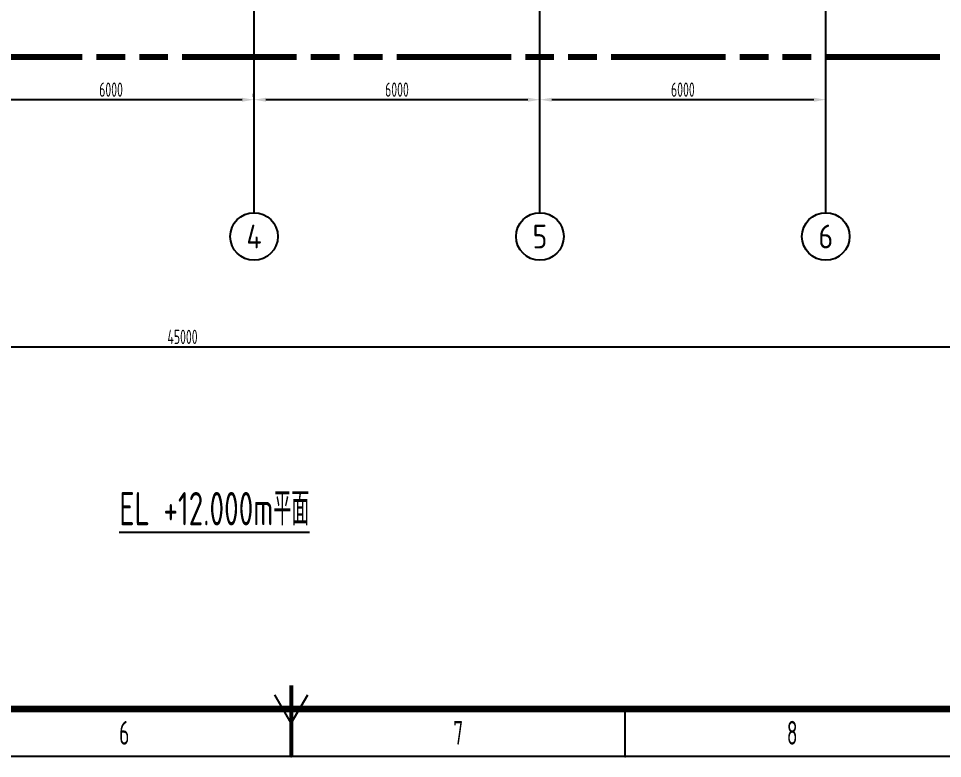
# Model space of a CAD drawing. Header units: millimetres. Extents: x 2250 to 7274, y 852 to 2251.
# Drawn here: x 4702.2 to 4896.1, y 1655.8 to 1811.2 of the extents above; entities that cross this region are included whole.
import ezdxf

# ---------------------------------------------------------------- set-up
doc = ezdxf.new("R2010")
doc.units = ezdxf.units.MM
doc.linetypes.add('ACAD_ISO09W100', pattern=[45, 24, -3, 6, -3, 6, -3])
for name, color, linetype, lineweight in [('05-图框与标题栏', 7, 'Continuous', 25), ('07-界区线-粗双点划线', 12, 'ACAD_ISO09W100', 80), ('14-文本', 7, 'Continuous', 25), ('9-文本', 7, 'Continuous', 15)]:
    doc.layers.add(name, color=color, linetype=linetype, lineweight=lineweight)
doc.layers.add('14-文本-尺寸标注', color=7, linetype='Continuous', lineweight=25, true_color=0x5bc6e1)
doc.styles.add('3-gbcbig', font='gbenor.shx', dxfattribs={"width": 0.7, "height": 3, "bigfont": 'gbcbig.shx'})
doc.styles.add('5-gbcbig', font='gbenor.shx', dxfattribs={"width": 0.7, "height": 5, "bigfont": 'gbcbig.shx'})
doc.styles.add('HGCAD', font='gbenor.shx', dxfattribs={"width": 0.75, "bigfont": 'gbcbig.shx'})
doc.styles.add('pray-6-cj', font='gbenor.shx', dxfattribs={"width": 0.7, "bigfont": 'gbcbig.shx'})
doc.styles.get("Standard").update_dxf_attribs({"font": 'arial.ttf'})
doc.dimstyles.new('ISO-25', dxfattribs={"dimtxt": 2.5, "dimasz": 2.5, "dimexe": 1.25, "dimexo": 0.625, "dimtad": 1, "dimtxsty": 'Standard', "dimcen": 2.5, "dimadec": 0, "dimazin": 0, "dimtfac": 1, "dimtmove": 0, "dimatfit": 3, "dimfxl": 0, "dimarcsym": 0})
doc.dimstyles.new('pray-6', dxfattribs={"dimtxt": 3, "dimasz": 2.5, "dimexe": 1.25, "dimexo": 0.625, "dimtad": 1, "dimdec": 0, "dimlfac": 100, "dimtxsty": 'pray-6-cj', "dimcen": 2.5, "dimadec": 0, "dimazin": 0, "dimtfac": 1, "dimtdec": 0, "dimtmove": 0, "dimatfit": 3, "dimfxl": 0, "dimarcsym": 0})

# ---------------------------------------------------------------- blocks, each defined once
blk = doc.blocks.new('*D107')
at = {"layer": '9-文本', "color": 0, "lineweight": -2, "transparency": 16777216}
for p, q in [((4691.63, 1794.73), (4691.63, 1795.36)), ((4749.13, 1794.11), (4694.13, 1794.11)), ((4751.63, 1794.73), (4751.63, 1795.36))]:
    blk.add_line(p, q, dxfattribs=at)
at = {"layer": '9-文本', "color": 0, "lineweight": 100, "transparency": 16777216}
for points in [[(4694.13, 1794.53), (4694.13, 1793.69), (4691.63, 1794.11)], [(4749.13, 1794.53), (4749.13, 1793.69), (4751.63, 1794.11)]]:
    blk.add_solid(points, dxfattribs=at)
at = {"layer": 'Defpoints', "color": 0, "lineweight": 100, "transparency": 16777216}
for p in [(4691.63, 1794.11), (4691.63, 1794.11), (4751.63, 1794.11)]:
    blk.add_point(p, dxfattribs=at)
at = {"layer": '9-文本', "color": 0, "transparency": 16777216, "insert": (4721.63, 1796.23), "char_height": 3, "attachment_point": 5, "style": 'pray-6-cj'}
blk.add_mtext('6000', dxfattribs=at)
blk = doc.blocks.new('*D108')
at = {"layer": '9-文本', "color": 0, "lineweight": -2, "transparency": 16777216}
for p, q in [((4751.63, 1794.73), (4751.63, 1795.36)), ((4809.13, 1794.11), (4754.13, 1794.11)), ((4811.63, 1794.73), (4811.63, 1795.36))]:
    blk.add_line(p, q, dxfattribs=at)
at = {"layer": '9-文本', "color": 0, "lineweight": 100, "transparency": 16777216}
for points in [[(4754.13, 1794.53), (4754.13, 1793.69), (4751.63, 1794.11)], [(4809.13, 1794.53), (4809.13, 1793.69), (4811.63, 1794.11)]]:
    blk.add_solid(points, dxfattribs=at)
at = {"layer": 'Defpoints', "color": 0, "lineweight": 100, "transparency": 16777216}
for p in [(4751.63, 1794.11), (4751.63, 1794.11), (4811.63, 1794.11)]:
    blk.add_point(p, dxfattribs=at)
at = {"layer": '9-文本', "color": 0, "transparency": 16777216, "insert": (4781.63, 1796.23), "char_height": 3, "attachment_point": 5, "style": 'pray-6-cj'}
blk.add_mtext('6000', dxfattribs=at)
blk = doc.blocks.new('*D109')
at = {"layer": '9-文本', "color": 0, "lineweight": -2, "transparency": 16777216}
for p, q in [((4811.63, 1794.73), (4811.63, 1795.36)), ((4869.13, 1794.11), (4814.13, 1794.11)), ((4871.63, 1794.73), (4871.63, 1795.36))]:
    blk.add_line(p, q, dxfattribs=at)
at = {"layer": '9-文本', "color": 0, "lineweight": 100, "transparency": 16777216}
for points in [[(4814.13, 1794.53), (4814.13, 1793.69), (4811.63, 1794.11)], [(4869.13, 1794.53), (4869.13, 1793.69), (4871.63, 1794.11)]]:
    blk.add_solid(points, dxfattribs=at)
at = {"layer": 'Defpoints', "color": 0, "lineweight": 100, "transparency": 16777216}
for p in [(4811.63, 1794.11), (4811.63, 1794.11), (4871.63, 1794.11)]:
    blk.add_point(p, dxfattribs=at)
at = {"layer": '9-文本', "color": 0, "transparency": 16777216, "insert": (4841.63, 1796.23), "char_height": 3, "attachment_point": 5, "style": 'pray-6-cj'}
blk.add_mtext('6000', dxfattribs=at)
blk = doc.blocks.new('*D113')
at = {"layer": '9-文本', "color": 0, "lineweight": -2, "transparency": 16777216}
for p, q in [((4511.63, 1741.57), (4511.63, 1740.95)), ((4514.13, 1742.2), (4959.13, 1742.2)), ((4961.63, 1741.57), (4961.63, 1740.95))]:
    blk.add_line(p, q, dxfattribs=at)
at = {"layer": '9-文本', "color": 0, "lineweight": 100, "transparency": 16777216}
for points in [[(4514.13, 1742.61), (4514.13, 1741.78), (4511.63, 1742.2)], [(4959.13, 1742.61), (4959.13, 1741.78), (4961.63, 1742.2)]]:
    blk.add_solid(points, dxfattribs=at)
at = {"layer": 'Defpoints', "color": 0, "lineweight": 100, "transparency": 16777216}
for p in [(4511.63, 1742.2), (4961.63, 1742.2), (4961.63, 1742.2)]:
    blk.add_point(p, dxfattribs=at)
at = {"layer": '9-文本', "color": 0, "transparency": 16777216, "insert": (4736.63, 1744.32), "char_height": 3, "attachment_point": 5, "style": '3-gbcbig', "bg_fill": 3, "box_fill_scale": 1.1, "bg_fill_color": 256, "bg_fill_true_color": 13158600, "bg_fill_transparency": 0}
blk.add_mtext('45000', dxfattribs=at)

msp = doc.modelspace()

# ---------------------------------------------------------------- linework, layer by layer
at = {"layer": '05-图框与标题栏'}
for p, q in [((4759.451, 1663.196), (4755.987, 1669.196)), ((4759.451, 1663.196), (4762.915, 1669.196)), ((4829.535, 1656.196), (4829.535, 1666.196)), ((5179.951, 1656.196), (4338.951, 1656.196))]:
    msp.add_line(p, q, dxfattribs=at)
at = {"layer": '05-图框与标题栏', "const_width": 1.4}
msp.add_lwpolyline([(4363.951, 2240.196), (4363.951, 1666.196), (5169.951, 1666.196), (5169.951, 2240.196)], close=True, dxfattribs=at)
at = {"layer": '05-图框与标题栏', "const_width": 0.8}
msp.add_lwpolyline([(4759.451, 1656.196), (4759.451, 1671.196)], dxfattribs=at)
at = {"layer": '05-图框与标题栏'}
for p in [(4759.451, 1656.196), (4829.535, 1656.196)]:
    msp.add_point(p, dxfattribs=at)
at = {"layer": '07-界区线-粗双点划线'}
msp.add_line((4511.572, 1803.13), (4961.629, 1803.13), dxfattribs=at)
at = {"layer": '14-文本-尺寸标注', "lineweight": 25}
for p, q in [((4751.637, 1770.395), (4751.637, 1861.53)), ((4811.637, 1770.395), (4811.594, 1861.504)), ((4871.629, 1770.395), (4871.629, 1861.53))]:
    msp.add_line(p, q, dxfattribs=at)
at = {"layer": '14-文本-尺寸标注'}
msp.add_line((4511.629, 1742.196), (4961.629, 1742.196), dxfattribs=at)
at = {"layer": '14-文本-尺寸标注', "ltscale": 0.2}
for centre in [(4751.637, 1765.395), (4811.637, 1765.395), (4871.629, 1765.395)]:
    msp.add_circle(centre, 5, dxfattribs=at)

# ---------------------------------------------------------------- texts
at = {"layer": '05-图框与标题栏', "char_height": 5, "attachment_point": 5, "style": '5-gbcbig'}
for s, insert in [('6', (4724.41, 1661.196)), ('7', (4794.493, 1661.196)), ('8', (4864.576, 1661.196))]:
    msp.add_mtext_dynamic_manual_height_columns(s, width=70.08333, gutter_width=25, heights=[0], dxfattribs=dict(at, insert=insert))
at = {"layer": '14-文本', "ltscale": 0.1, "insert": (4723.353, 1711.75), "char_height": 7, "attachment_point": 1, "style": 'HGCAD'}
msp.add_mtext_dynamic_manual_height_columns('{\\LEL +12.000m平面}', width=106.66507, gutter_width=15, heights=[0], dxfattribs=at)
at = {"layer": '14-文本-尺寸标注', "lineweight": 25, "char_height": 5, "width": 15, "attachment_point": 5, "style": 'pray-6-cj'}
for s, insert in [('{\\W1;4}', (4751.637, 1765.395)), ('{\\W1;5}', (4811.637, 1765.395)), ('{\\W1;6}', (4871.629, 1765.395))]:
    msp.add_mtext(s, dxfattribs=dict(at, insert=insert))

# ---------------------------------------------------------------- dimensions: what is measured, and where the dimension line sits
at = {"layer": '9-文本'}
for base, p1, p2, picture, middle in [((4691.629, 1794.109), (4751.629, 1794.109), (4691.629, 1794.109), '*D107', (4721.629, 1796.234)), ((4751.629, 1794.109), (4811.629, 1794.109), (4751.629, 1794.109), '*D108', (4781.629, 1796.234)), ((4811.629, 1794.109), (4871.629, 1794.109), (4811.629, 1794.109), '*D109', (4841.629, 1796.234))]:
    dim = msp.add_linear_dim(base=base, p1=p1, p2=p2, dimstyle='pray-6', dxfattribs=at)
    dim.commit()
    dim.dimension.update_dxf_attribs({"geometry": picture, "text_midpoint": middle})

# ---------------------------------------------------------------- next in the draw order: dimensions: what is measured, and where the dimension line sits
dim = msp.add_linear_dim(base=(4961.629, 1742.196), p1=(4511.629, 1742.196), p2=(4961.629, 1742.196), text='<>00', dimstyle='ISO-25', override={"dimtxsty": '3-gbcbig', "dimtfill": 1, "dimarcsym": 1}, dxfattribs=at)
dim.commit()
dim.dimension.update_dxf_attribs({"geometry": '*D113', "text_midpoint": (4736.629, 1744.321)})

doc.saveas('drawing.dxf')
